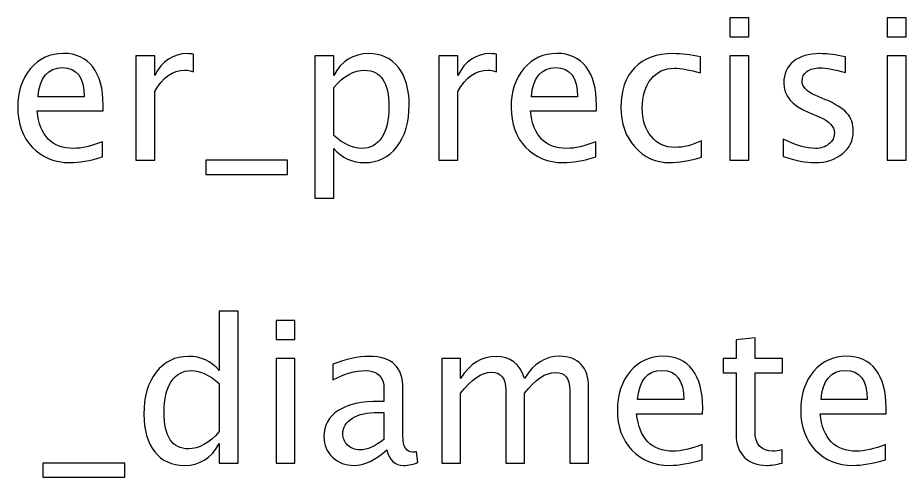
# Model space of a CAD drawing. Header units: centimetres. Extents: x -50 to 50, y -51 to 59.
# Drawn here: x 28.5 to 34.23, y 47.13 to 50.09 of the extents above; entities that cross this region are included whole.
import ezdxf

# ---------------------------------------------------------------- set-up
doc = ezdxf.new("R2010")
doc.units = ezdxf.units.CM
doc.header["$MEASUREMENT"] = 0
doc.layers.add('Layer 1', color=7, linetype='Continuous')

msp = doc.modelspace()

# ---------------------------------------------------------------- linework, layer by layer
at = {"layer": 'Layer 1'}
for points, knots in [([(33.09621, 49.96673), (33.09621, 49.96673), (33.09621, 50.08865), (33.09621, 50.08865), (33.09621, 50.08865), (33.09621, 50.08865), (33.21813, 50.08865), (33.21813, 50.08865), (33.21813, 50.08865), (33.21813, 50.08865), (33.21813, 49.96673), (33.21813, 49.96673), (33.21813, 49.96673), (33.21813, 49.96673), (33.09621, 49.96673), (33.09621, 49.96673)], [0, 0, 0, 0, 0.2, 0.2, 0.2, 0.2, 0.4, 0.4, 0.4, 0.4, 0.6, 0.6, 0.6, 0.6, 1, 1, 1, 1]), ([(34.11073, 49.96673), (34.11073, 49.96673), (34.11073, 50.08865), (34.11073, 50.08865), (34.11073, 50.08865), (34.11073, 50.08865), (34.23265, 50.08865), (34.23265, 50.08865), (34.23265, 50.08865), (34.23265, 50.08865), (34.23265, 49.96673), (34.23265, 49.96673), (34.23265, 49.96673), (34.23265, 49.96673), (34.11073, 49.96673), (34.11073, 49.96673)], [0, 0, 0, 0, 0.2, 0.2, 0.2, 0.2, 0.4, 0.4, 0.4, 0.4, 0.6, 0.6, 0.6, 0.6, 1, 1, 1, 1]), ([(29.05106, 49.19203), (28.96915, 49.16748), (28.89908, 49.1552), (28.84066, 49.1552), (28.84066, 49.1552), (28.74097, 49.1552), (28.6599, 49.18822), (28.59746, 49.25405), (28.59746, 49.25405), (28.53502, 49.31988), (28.50369, 49.40518), (28.50369, 49.51017), (28.50369, 49.51017), (28.50369, 49.61198), (28.53121, 49.69559), (28.58645, 49.76099), (28.58645, 49.76099), (28.6417, 49.82618), (28.71239, 49.85878), (28.79854, 49.85878), (28.79854, 49.85878), (28.88003, 49.85878), (28.94311, 49.82978), (28.98756, 49.77179), (28.98756, 49.77179), (29.03201, 49.71379), (29.05424, 49.63166), (29.05424, 49.52519), (29.05424, 49.52519), (29.05424, 49.52519), (29.0536, 49.48794), (29.0536, 49.48794), (29.0536, 49.48794), (29.0536, 49.48794), (28.62815, 49.48794), (28.62815, 49.48794), (28.62815, 49.48794), (28.64593, 49.32707), (28.72446, 49.24664), (28.86352, 49.24664), (28.86352, 49.24664), (28.91454, 49.24664), (28.97698, 49.26103), (29.05106, 49.28982), (29.05106, 49.28982), (29.05106, 49.28982), (29.05106, 49.19203), (29.05106, 49.19203)], [0, 0, 0, 0, 0.0769231, 0.0769231, 0.0769231, 0.0769231, 0.1538462, 0.1538462, 0.1538462, 0.1538462, 0.2307692, 0.2307692, 0.2307692, 0.2307692, 0.3076923, 0.3076923, 0.3076923, 0.3076923, 0.3846154, 0.3846154, 0.3846154, 0.3846154, 0.4615385, 0.4615385, 0.4615385, 0.4615385, 0.5384615, 0.5384615, 0.5384615, 0.5384615, 0.6153846, 0.6153846, 0.6153846, 0.6153846, 0.6923077, 0.6923077, 0.6923077, 0.6923077, 0.7692308, 0.7692308, 0.7692308, 0.7692308, 0.8461538, 0.8461538, 0.8461538, 0.8461538, 1, 1, 1, 1]), ([(29.26463, 49.17044), (29.26463, 49.17044), (29.26463, 49.84354), (29.26463, 49.84354), (29.26463, 49.84354), (29.26463, 49.84354), (29.38655, 49.84354), (29.38655, 49.84354), (29.38655, 49.84354), (29.38655, 49.84354), (29.38655, 49.71633), (29.38655, 49.71633), (29.38655, 49.71633), (29.43502, 49.81052), (29.5053, 49.85751), (29.59758, 49.85751), (29.59758, 49.85751), (29.61007, 49.85751), (29.62319, 49.85645), (29.63674, 49.85434), (29.63674, 49.85434), (29.63674, 49.85434), (29.63674, 49.74025), (29.63674, 49.74025), (29.63674, 49.74025), (29.61557, 49.74723), (29.59695, 49.75083), (29.58086, 49.75083), (29.58086, 49.75083), (29.50339, 49.75083), (29.43862, 49.70511), (29.38655, 49.61346), (29.38655, 49.61346), (29.38655, 49.61346), (29.38655, 49.17044), (29.38655, 49.17044), (29.38655, 49.17044), (29.38655, 49.17044), (29.26463, 49.17044), (29.26463, 49.17044)], [0, 0, 0, 0, 0.0909091, 0.0909091, 0.0909091, 0.0909091, 0.1818182, 0.1818182, 0.1818182, 0.1818182, 0.2727273, 0.2727273, 0.2727273, 0.2727273, 0.3636364, 0.3636364, 0.3636364, 0.3636364, 0.4545455, 0.4545455, 0.4545455, 0.4545455, 0.5454545, 0.5454545, 0.5454545, 0.5454545, 0.6363636, 0.6363636, 0.6363636, 0.6363636, 0.7272727, 0.7272727, 0.7272727, 0.7272727, 0.8181818, 0.8181818, 0.8181818, 0.8181818, 1, 1, 1, 1]), ([(30.41927, 48.92533), (30.41927, 48.92533), (30.41927, 49.84354), (30.41927, 49.84354), (30.41927, 49.84354), (30.41927, 49.84354), (30.54119, 49.84354), (30.54119, 49.84354), (30.54119, 49.84354), (30.54119, 49.84354), (30.54119, 49.71633), (30.54119, 49.71633), (30.54119, 49.71633), (30.59114, 49.81052), (30.66629, 49.85751), (30.7664, 49.85751), (30.7664, 49.85751), (30.84747, 49.85751), (30.91118, 49.82809), (30.95775, 49.76903), (30.95775, 49.76903), (31.00432, 49.70998), (31.0276, 49.62933), (31.0276, 49.5271), (31.0276, 49.5271), (31.0276, 49.41576), (31.00114, 49.3258), (30.94844, 49.25765), (30.94844, 49.25765), (30.89573, 49.18928), (30.82631, 49.1552), (30.74037, 49.1552), (30.74037, 49.1552), (30.66057, 49.1552), (30.59411, 49.18568), (30.54119, 49.24685), (30.54119, 49.24685), (30.54119, 49.24685), (30.54119, 48.92533), (30.54119, 48.92533), (30.54119, 48.92533), (30.54119, 48.92533), (30.41927, 48.92533), (30.41927, 48.92533)], [0, 0, 0, 0, 0.0833333, 0.0833333, 0.0833333, 0.0833333, 0.1666667, 0.1666667, 0.1666667, 0.1666667, 0.25, 0.25, 0.25, 0.25, 0.3333333, 0.3333333, 0.3333333, 0.3333333, 0.4166667, 0.4166667, 0.4166667, 0.4166667, 0.5, 0.5, 0.5, 0.5, 0.5833333, 0.5833333, 0.5833333, 0.5833333, 0.6666667, 0.6666667, 0.6666667, 0.6666667, 0.75, 0.75, 0.75, 0.75, 0.8333333, 0.8333333, 0.8333333, 0.8333333, 1, 1, 1, 1]), ([(31.21852, 49.17044), (31.21852, 49.17044), (31.21852, 49.84354), (31.21852, 49.84354), (31.21852, 49.84354), (31.21852, 49.84354), (31.34044, 49.84354), (31.34044, 49.84354), (31.34044, 49.84354), (31.34044, 49.84354), (31.34044, 49.71633), (31.34044, 49.71633), (31.34044, 49.71633), (31.38891, 49.81052), (31.45919, 49.85751), (31.55147, 49.85751), (31.55147, 49.85751), (31.56396, 49.85751), (31.57708, 49.85645), (31.59063, 49.85434), (31.59063, 49.85434), (31.59063, 49.85434), (31.59063, 49.74025), (31.59063, 49.74025), (31.59063, 49.74025), (31.56946, 49.74723), (31.55084, 49.75083), (31.53475, 49.75083), (31.53475, 49.75083), (31.45728, 49.75083), (31.39251, 49.70511), (31.34044, 49.61346), (31.34044, 49.61346), (31.34044, 49.61346), (31.34044, 49.17044), (31.34044, 49.17044), (31.34044, 49.17044), (31.34044, 49.17044), (31.21852, 49.17044), (31.21852, 49.17044)], [0, 0, 0, 0, 0.0909091, 0.0909091, 0.0909091, 0.0909091, 0.1818182, 0.1818182, 0.1818182, 0.1818182, 0.2727273, 0.2727273, 0.2727273, 0.2727273, 0.3636364, 0.3636364, 0.3636364, 0.3636364, 0.4545455, 0.4545455, 0.4545455, 0.4545455, 0.5454545, 0.5454545, 0.5454545, 0.5454545, 0.6363636, 0.6363636, 0.6363636, 0.6363636, 0.7272727, 0.7272727, 0.7272727, 0.7272727, 0.8181818, 0.8181818, 0.8181818, 0.8181818, 1, 1, 1, 1]), ([(32.23219, 49.19203), (32.15028, 49.16748), (32.08021, 49.1552), (32.02179, 49.1552), (32.02179, 49.1552), (31.9221, 49.1552), (31.84103, 49.18822), (31.77859, 49.25405), (31.77859, 49.25405), (31.71615, 49.31988), (31.68482, 49.40518), (31.68482, 49.51017), (31.68482, 49.51017), (31.68482, 49.61198), (31.71234, 49.69559), (31.76758, 49.76099), (31.76758, 49.76099), (31.82283, 49.82618), (31.89352, 49.85878), (31.97967, 49.85878), (31.97967, 49.85878), (32.06116, 49.85878), (32.12424, 49.82978), (32.16869, 49.77179), (32.16869, 49.77179), (32.21314, 49.71379), (32.23537, 49.63166), (32.23537, 49.52519), (32.23537, 49.52519), (32.23537, 49.52519), (32.23473, 49.48794), (32.23473, 49.48794), (32.23473, 49.48794), (32.23473, 49.48794), (31.80928, 49.48794), (31.80928, 49.48794), (31.80928, 49.48794), (31.82706, 49.32707), (31.90559, 49.24664), (32.04465, 49.24664), (32.04465, 49.24664), (32.09567, 49.24664), (32.15811, 49.26103), (32.23219, 49.28982), (32.23219, 49.28982), (32.23219, 49.28982), (32.23219, 49.19203), (32.23219, 49.19203)], [0, 0, 0, 0, 0.0769231, 0.0769231, 0.0769231, 0.0769231, 0.1538462, 0.1538462, 0.1538462, 0.1538462, 0.2307692, 0.2307692, 0.2307692, 0.2307692, 0.3076923, 0.3076923, 0.3076923, 0.3076923, 0.3846154, 0.3846154, 0.3846154, 0.3846154, 0.4615385, 0.4615385, 0.4615385, 0.4615385, 0.5384615, 0.5384615, 0.5384615, 0.5384615, 0.6153846, 0.6153846, 0.6153846, 0.6153846, 0.6923077, 0.6923077, 0.6923077, 0.6923077, 0.7692308, 0.7692308, 0.7692308, 0.7692308, 0.8461538, 0.8461538, 0.8461538, 0.8461538, 1, 1, 1, 1]), ([(32.91312, 49.19076), (32.83417, 49.16705), (32.76601, 49.1552), (32.70865, 49.1552), (32.70865, 49.1552), (32.61763, 49.1552), (32.54228, 49.18886), (32.48238, 49.25595), (32.48238, 49.25595), (32.42248, 49.32326), (32.39242, 49.40814), (32.39242, 49.51038), (32.39242, 49.51038), (32.39242, 49.6196), (32.42205, 49.7049), (32.48132, 49.76586), (32.48132, 49.76586), (32.54059, 49.82703), (32.62335, 49.85751), (32.72961, 49.85751), (32.72961, 49.85751), (32.78189, 49.85751), (32.84073, 49.85031), (32.9055, 49.83592), (32.9055, 49.83592), (32.9055, 49.83592), (32.9055, 49.73305), (32.9055, 49.73305), (32.9055, 49.73305), (32.83671, 49.75337), (32.78062, 49.76353), (32.73744, 49.76353), (32.73744, 49.76353), (32.67478, 49.76353), (32.62462, 49.74004), (32.58715, 49.69326), (32.58715, 49.69326), (32.54969, 49.64648), (32.53085, 49.58404), (32.53085, 49.50614), (32.53085, 49.50614), (32.53085, 49.43058), (32.55032, 49.36962), (32.58906, 49.32284), (32.58906, 49.32284), (32.62779, 49.27627), (32.67838, 49.25299), (32.74125, 49.25299), (32.74125, 49.25299), (32.79692, 49.25299), (32.85407, 49.26738), (32.91312, 49.29617), (32.91312, 49.29617), (32.91312, 49.29617), (32.91312, 49.19076), (32.91312, 49.19076)], [0, 0, 0, 0, 0.0666667, 0.0666667, 0.0666667, 0.0666667, 0.1333333, 0.1333333, 0.1333333, 0.1333333, 0.2, 0.2, 0.2, 0.2, 0.2666667, 0.2666667, 0.2666667, 0.2666667, 0.3333333, 0.3333333, 0.3333333, 0.3333333, 0.4, 0.4, 0.4, 0.4, 0.4666667, 0.4666667, 0.4666667, 0.4666667, 0.5333333, 0.5333333, 0.5333333, 0.5333333, 0.6, 0.6, 0.6, 0.6, 0.6666667, 0.6666667, 0.6666667, 0.6666667, 0.7333333, 0.7333333, 0.7333333, 0.7333333, 0.8, 0.8, 0.8, 0.8, 0.8666667, 0.8666667, 0.8666667, 0.8666667, 1, 1, 1, 1]), ([(33.09621, 49.17044), (33.09621, 49.17044), (33.09621, 49.84354), (33.09621, 49.84354), (33.09621, 49.84354), (33.09621, 49.84354), (33.21813, 49.84354), (33.21813, 49.84354), (33.21813, 49.84354), (33.21813, 49.84354), (33.21813, 49.17044), (33.21813, 49.17044), (33.21813, 49.17044), (33.21813, 49.17044), (33.09621, 49.17044), (33.09621, 49.17044)], [0, 0, 0, 0, 0.2, 0.2, 0.2, 0.2, 0.4, 0.4, 0.4, 0.4, 0.6, 0.6, 0.6, 0.6, 1, 1, 1, 1]), ([(33.43911, 49.19457), (33.43911, 49.19457), (33.43911, 49.30633), (33.43911, 49.30633), (33.43911, 49.30633), (33.51891, 49.26654), (33.58812, 49.24664), (33.64718, 49.24664), (33.64718, 49.24664), (33.68232, 49.24664), (33.71153, 49.25617), (33.7346, 49.27522), (33.7346, 49.27522), (33.75767, 49.29405), (33.76931, 49.31776), (33.76931, 49.34634), (33.76931, 49.34634), (33.76931, 49.38803), (33.73693, 49.42254), (33.67216, 49.44984), (33.67216, 49.44984), (33.67216, 49.44984), (33.60082, 49.48011), (33.60082, 49.48011), (33.60082, 49.48011), (33.49563, 49.52371), (33.44292, 49.58679), (33.44292, 49.6687), (33.44292, 49.6687), (33.44292, 49.72734), (33.46366, 49.77348), (33.50515, 49.80713), (33.50515, 49.80713), (33.54664, 49.84079), (33.60358, 49.85751), (33.67575, 49.85751), (33.67575, 49.85751), (33.71322, 49.85751), (33.75979, 49.85243), (33.81503, 49.84206), (33.81503, 49.84206), (33.81503, 49.84206), (33.84043, 49.83719), (33.84043, 49.83719), (33.84043, 49.83719), (33.84043, 49.83719), (33.84043, 49.73559), (33.84043, 49.73559), (33.84043, 49.73559), (33.77249, 49.75591), (33.7183, 49.76607), (33.67787, 49.76607), (33.67787, 49.76607), (33.64231, 49.76607), (33.61416, 49.75824), (33.59278, 49.74279), (33.59278, 49.74279), (33.57161, 49.72734), (33.56103, 49.70659), (33.56103, 49.68056), (33.56103, 49.68056), (33.56103, 49.64394), (33.59066, 49.61282), (33.65014, 49.58764), (33.65014, 49.58764), (33.65014, 49.58764), (33.70877, 49.56287), (33.70877, 49.56287), (33.70877, 49.56287), (33.77524, 49.53493), (33.82223, 49.5053), (33.84974, 49.47418), (33.84974, 49.47418), (33.87747, 49.44307), (33.89123, 49.40412), (33.89123, 49.35755), (33.89123, 49.35755), (33.89123, 49.2985), (33.86795, 49.25003), (33.82117, 49.21214), (33.82117, 49.21214), (33.7746, 49.17425), (33.71491, 49.1552), (33.64231, 49.1552), (33.64231, 49.1552), (33.58643, 49.1552), (33.51891, 49.16832), (33.43911, 49.19457)], [0, 0, 0, 0, 0.0434783, 0.0434783, 0.0434783, 0.0434783, 0.0869565, 0.0869565, 0.0869565, 0.0869565, 0.1304348, 0.1304348, 0.1304348, 0.1304348, 0.173913, 0.173913, 0.173913, 0.173913, 0.2173913, 0.2173913, 0.2173913, 0.2173913, 0.2608696, 0.2608696, 0.2608696, 0.2608696, 0.3043478, 0.3043478, 0.3043478, 0.3043478, 0.3478261, 0.3478261, 0.3478261, 0.3478261, 0.3913043, 0.3913043, 0.3913043, 0.3913043, 0.4347826, 0.4347826, 0.4347826, 0.4347826, 0.4782609, 0.4782609, 0.4782609, 0.4782609, 0.5217391, 0.5217391, 0.5217391, 0.5217391, 0.5652174, 0.5652174, 0.5652174, 0.5652174, 0.6086957, 0.6086957, 0.6086957, 0.6086957, 0.6521739, 0.6521739, 0.6521739, 0.6521739, 0.6956522, 0.6956522, 0.6956522, 0.6956522, 0.7391304, 0.7391304, 0.7391304, 0.7391304, 0.7826087, 0.7826087, 0.7826087, 0.7826087, 0.826087, 0.826087, 0.826087, 0.826087, 0.8695652, 0.8695652, 0.8695652, 0.8695652, 0.9130435, 0.9130435, 0.9130435, 0.9130435, 1, 1, 1, 1]), ([(34.11073, 49.17044), (34.11073, 49.17044), (34.11073, 49.84354), (34.11073, 49.84354), (34.11073, 49.84354), (34.11073, 49.84354), (34.23265, 49.84354), (34.23265, 49.84354), (34.23265, 49.84354), (34.23265, 49.84354), (34.23265, 49.17044), (34.23265, 49.17044), (34.23265, 49.17044), (34.23265, 49.17044), (34.11073, 49.17044), (34.11073, 49.17044)], [0, 0, 0, 0, 0.2, 0.2, 0.2, 0.2, 0.4, 0.4, 0.4, 0.4, 0.6, 0.6, 0.6, 0.6, 1, 1, 1, 1]), ([(28.6345, 49.57938), (28.6345, 49.57938), (28.93168, 49.57938), (28.93168, 49.57938), (28.93168, 49.57938), (28.93168, 49.70469), (28.8849, 49.76734), (28.79156, 49.76734), (28.79156, 49.76734), (28.69758, 49.76734), (28.6453, 49.70469), (28.6345, 49.57938)], [0, 0, 0, 0, 0.25, 0.25, 0.25, 0.25, 0.5, 0.5, 0.5, 0.5, 1, 1, 1, 1]), ([(30.54119, 49.33088), (30.60406, 49.27479), (30.66396, 49.24664), (30.7209, 49.24664), (30.7209, 49.24664), (30.77699, 49.24664), (30.82038, 49.27014), (30.85086, 49.31691), (30.85086, 49.31691), (30.88155, 49.36369), (30.89679, 49.42952), (30.89679, 49.51461), (30.89679, 49.51461), (30.89679, 49.67209), (30.84472, 49.75083), (30.74058, 49.75083), (30.74058, 49.75083), (30.67242, 49.75083), (30.60596, 49.714), (30.54119, 49.64013), (30.54119, 49.64013), (30.54119, 49.64013), (30.54119, 49.33088), (30.54119, 49.33088)], [0, 0, 0, 0, 0.1428571, 0.1428571, 0.1428571, 0.1428571, 0.2857143, 0.2857143, 0.2857143, 0.2857143, 0.4285714, 0.4285714, 0.4285714, 0.4285714, 0.5714286, 0.5714286, 0.5714286, 0.5714286, 0.7142857, 0.7142857, 0.7142857, 0.7142857, 1, 1, 1, 1]), ([(31.81563, 49.57938), (31.81563, 49.57938), (32.11281, 49.57938), (32.11281, 49.57938), (32.11281, 49.57938), (32.11281, 49.70469), (32.06603, 49.76734), (31.97269, 49.76734), (31.97269, 49.76734), (31.87871, 49.76734), (31.82643, 49.70469), (31.81563, 49.57938)], [0, 0, 0, 0, 0.25, 0.25, 0.25, 0.25, 0.5, 0.5, 0.5, 0.5, 1, 1, 1, 1]), ([(29.71569, 49.079), (29.71569, 49.079), (29.71569, 49.17044), (29.71569, 49.17044), (29.71569, 49.17044), (29.71569, 49.17044), (30.24401, 49.17044), (30.24401, 49.17044), (30.24401, 49.17044), (30.24401, 49.17044), (30.24401, 49.079), (30.24401, 49.079), (30.24401, 49.079), (30.24401, 49.079), (29.71569, 49.079), (29.71569, 49.079)], [0, 0, 0, 0, 0.2, 0.2, 0.2, 0.2, 0.4, 0.4, 0.4, 0.4, 0.6, 0.6, 0.6, 0.6, 1, 1, 1, 1]), ([(29.80302, 47.21887), (29.80302, 47.21887), (29.80302, 47.34524), (29.80302, 47.34524), (29.80302, 47.34524), (29.75328, 47.25083), (29.67835, 47.20363), (29.57823, 47.20363), (29.57823, 47.20363), (29.49695, 47.20363), (29.43303, 47.23305), (29.38646, 47.29211), (29.38646, 47.29211), (29.33989, 47.35116), (29.31661, 47.43181), (29.31661, 47.53404), (29.31661, 47.53404), (29.31661, 47.6458), (29.34307, 47.73576), (29.39577, 47.80392), (29.39577, 47.80392), (29.44869, 47.87186), (29.51812, 47.90594), (29.60427, 47.90594), (29.60427, 47.90594), (29.68406, 47.90594), (29.75053, 47.87546), (29.80302, 47.81429), (29.80302, 47.81429), (29.80302, 47.81429), (29.80302, 48.19804), (29.80302, 48.19804), (29.80302, 48.19804), (29.80302, 48.19804), (29.92494, 48.19804), (29.92494, 48.19804), (29.92494, 48.19804), (29.92494, 48.19804), (29.92494, 47.21887), (29.92494, 47.21887), (29.92494, 47.21887), (29.92494, 47.21887), (29.80302, 47.21887), (29.80302, 47.21887)], [0, 0, 0, 0, 0.0833333, 0.0833333, 0.0833333, 0.0833333, 0.1666667, 0.1666667, 0.1666667, 0.1666667, 0.25, 0.25, 0.25, 0.25, 0.3333333, 0.3333333, 0.3333333, 0.3333333, 0.4166667, 0.4166667, 0.4166667, 0.4166667, 0.5, 0.5, 0.5, 0.5, 0.5833333, 0.5833333, 0.5833333, 0.5833333, 0.6666667, 0.6666667, 0.6666667, 0.6666667, 0.75, 0.75, 0.75, 0.75, 0.8333333, 0.8333333, 0.8333333, 0.8333333, 1, 1, 1, 1]), ([(30.1692, 48.01516), (30.1692, 48.01516), (30.1692, 48.13708), (30.1692, 48.13708), (30.1692, 48.13708), (30.1692, 48.13708), (30.29112, 48.13708), (30.29112, 48.13708), (30.29112, 48.13708), (30.29112, 48.13708), (30.29112, 48.01516), (30.29112, 48.01516), (30.29112, 48.01516), (30.29112, 48.01516), (30.1692, 48.01516), (30.1692, 48.01516)], [0, 0, 0, 0, 0.2, 0.2, 0.2, 0.2, 0.4, 0.4, 0.4, 0.4, 0.6, 0.6, 0.6, 0.6, 1, 1, 1, 1]), ([(33.43183, 47.21908), (33.39415, 47.20871), (33.36135, 47.20363), (33.33362, 47.20363), (33.33362, 47.20363), (33.27139, 47.20363), (33.22292, 47.22141), (33.1882, 47.25697), (33.1882, 47.25697), (33.15328, 47.29253), (33.13592, 47.34185), (33.13592, 47.40514), (33.13592, 47.40514), (33.13592, 47.40514), (33.13592, 47.80053), (33.13592, 47.80053), (33.13592, 47.80053), (33.13592, 47.80053), (33.05168, 47.80053), (33.05168, 47.80053), (33.05168, 47.80053), (33.05168, 47.80053), (33.05168, 47.89197), (33.05168, 47.89197), (33.05168, 47.89197), (33.05168, 47.89197), (33.13592, 47.89197), (33.13592, 47.89197), (33.13592, 47.89197), (33.13592, 47.89197), (33.13592, 48.01368), (33.13592, 48.01368), (33.13592, 48.01368), (33.13592, 48.01368), (33.25784, 48.02532), (33.25784, 48.02532), (33.25784, 48.02532), (33.25784, 48.02532), (33.25784, 47.89197), (33.25784, 47.89197), (33.25784, 47.89197), (33.25784, 47.89197), (33.43437, 47.89197), (33.43437, 47.89197), (33.43437, 47.89197), (33.43437, 47.89197), (33.43437, 47.80053), (33.43437, 47.80053), (33.43437, 47.80053), (33.43437, 47.80053), (33.25784, 47.80053), (33.25784, 47.80053), (33.25784, 47.80053), (33.25784, 47.80053), (33.25784, 47.42715), (33.25784, 47.42715), (33.25784, 47.42715), (33.25784, 47.3391), (33.29615, 47.29507), (33.37256, 47.29507), (33.37256, 47.29507), (33.38886, 47.29507), (33.40855, 47.29782), (33.43183, 47.30311), (33.43183, 47.30311), (33.43183, 47.30311), (33.43183, 47.21908), (33.43183, 47.21908)], [0, 0, 0, 0, 0.0555556, 0.0555556, 0.0555556, 0.0555556, 0.1111111, 0.1111111, 0.1111111, 0.1111111, 0.1666667, 0.1666667, 0.1666667, 0.1666667, 0.2222222, 0.2222222, 0.2222222, 0.2222222, 0.2777778, 0.2777778, 0.2777778, 0.2777778, 0.3333333, 0.3333333, 0.3333333, 0.3333333, 0.3888889, 0.3888889, 0.3888889, 0.3888889, 0.4444444, 0.4444444, 0.4444444, 0.4444444, 0.5, 0.5, 0.5, 0.5, 0.5555556, 0.5555556, 0.5555556, 0.5555556, 0.6111111, 0.6111111, 0.6111111, 0.6111111, 0.6666667, 0.6666667, 0.6666667, 0.6666667, 0.7222222, 0.7222222, 0.7222222, 0.7222222, 0.7777778, 0.7777778, 0.7777778, 0.7777778, 0.8333333, 0.8333333, 0.8333333, 0.8333333, 0.8888889, 0.8888889, 0.8888889, 0.8888889, 1, 1, 1, 1]), ([(30.88315, 47.3046), (30.80992, 47.23729), (30.73943, 47.20363), (30.6717, 47.20363), (30.6717, 47.20363), (30.61603, 47.20363), (30.56967, 47.22099), (30.53306, 47.25591), (30.53306, 47.25591), (30.49623, 47.29084), (30.47781, 47.33486), (30.47781, 47.38799), (30.47781, 47.38799), (30.47781, 47.46144), (30.50871, 47.51796), (30.57052, 47.55733), (30.57052, 47.55733), (30.63233, 47.5967), (30.72102, 47.61638), (30.83659, 47.61638), (30.83659, 47.61638), (30.83659, 47.61638), (30.86516, 47.61638), (30.86516, 47.61638), (30.86516, 47.61638), (30.86516, 47.61638), (30.86516, 47.69745), (30.86516, 47.69745), (30.86516, 47.69745), (30.86516, 47.77555), (30.82452, 47.8145), (30.74303, 47.8145), (30.74303, 47.8145), (30.67995, 47.8145), (30.61095, 47.7946), (30.53623, 47.75481), (30.53623, 47.75481), (30.53623, 47.75481), (30.53623, 47.85514), (30.53623, 47.85514), (30.53623, 47.85514), (30.61836, 47.88901), (30.69583, 47.90594), (30.76843, 47.90594), (30.76843, 47.90594), (30.84315, 47.90594), (30.89839, 47.88901), (30.93374, 47.85493), (30.93374, 47.85493), (30.9693, 47.82085), (30.98708, 47.76836), (30.98708, 47.69745), (30.98708, 47.69745), (30.98708, 47.69745), (30.98708, 47.39328), (30.98708, 47.39328), (30.98708, 47.39328), (30.98708, 47.32365), (31.00846, 47.28872), (31.05143, 47.28872), (31.05143, 47.28872), (31.05672, 47.28872), (31.06455, 47.28957), (31.07492, 47.29126), (31.07492, 47.29126), (31.07492, 47.29126), (31.0836, 47.22353), (31.0836, 47.22353), (31.0836, 47.22353), (31.05587, 47.21019), (31.02539, 47.20363), (30.99195, 47.20363), (30.99195, 47.20363), (30.93501, 47.20363), (30.89882, 47.23729), (30.88315, 47.3046)], [0, 0, 0, 0, 0.05, 0.05, 0.05, 0.05, 0.1, 0.1, 0.1, 0.1, 0.15, 0.15, 0.15, 0.15, 0.2, 0.2, 0.2, 0.2, 0.25, 0.25, 0.25, 0.25, 0.3, 0.3, 0.3, 0.3, 0.35, 0.35, 0.35, 0.35, 0.4, 0.4, 0.4, 0.4, 0.45, 0.45, 0.45, 0.45, 0.5, 0.5, 0.5, 0.5, 0.55, 0.55, 0.55, 0.55, 0.6, 0.6, 0.6, 0.6, 0.65, 0.65, 0.65, 0.65, 0.7, 0.7, 0.7, 0.7, 0.75, 0.75, 0.75, 0.75, 0.8, 0.8, 0.8, 0.8, 0.85, 0.85, 0.85, 0.85, 0.9, 0.9, 0.9, 0.9, 1, 1, 1, 1]), ([(31.23748, 47.21887), (31.23748, 47.21887), (31.23748, 47.89197), (31.23748, 47.89197), (31.23748, 47.89197), (31.23748, 47.89197), (31.3594, 47.89197), (31.3594, 47.89197), (31.3594, 47.89197), (31.3594, 47.89197), (31.3594, 47.76476), (31.3594, 47.76476), (31.3594, 47.76476), (31.41888, 47.85895), (31.49508, 47.90594), (31.58842, 47.90594), (31.58842, 47.90594), (31.67838, 47.90594), (31.73955, 47.85895), (31.77215, 47.76476), (31.77215, 47.76476), (31.82994, 47.8598), (31.90529, 47.90721), (31.99779, 47.90721), (31.99779, 47.90721), (32.05684, 47.90721), (32.10277, 47.88985), (32.13558, 47.85493), (32.13558, 47.85493), (32.16839, 47.82), (32.1849, 47.77111), (32.1849, 47.70824), (32.1849, 47.70824), (32.1849, 47.70824), (32.1849, 47.21887), (32.1849, 47.21887), (32.1849, 47.21887), (32.1849, 47.21887), (32.06298, 47.21887), (32.06298, 47.21887), (32.06298, 47.21887), (32.06298, 47.21887), (32.06298, 47.68814), (32.06298, 47.68814), (32.06298, 47.68814), (32.06298, 47.76476), (32.0325, 47.80307), (31.97154, 47.80307), (31.97154, 47.80307), (31.90825, 47.80307), (31.84179, 47.75841), (31.77215, 47.66887), (31.77215, 47.66887), (31.77215, 47.66887), (31.77215, 47.21887), (31.77215, 47.21887), (31.77215, 47.21887), (31.77215, 47.21887), (31.65023, 47.21887), (31.65023, 47.21887), (31.65023, 47.21887), (31.65023, 47.21887), (31.65023, 47.68856), (31.65023, 47.68856), (31.65023, 47.68856), (31.65023, 47.76582), (31.61933, 47.80434), (31.55731, 47.80434), (31.55731, 47.80434), (31.49571, 47.80434), (31.42967, 47.75947), (31.3594, 47.66951), (31.3594, 47.66951), (31.3594, 47.66951), (31.3594, 47.21887), (31.3594, 47.21887), (31.3594, 47.21887), (31.3594, 47.21887), (31.23748, 47.21887), (31.23748, 47.21887)], [0, 0, 0, 0, 0.047619, 0.047619, 0.047619, 0.047619, 0.0952381, 0.0952381, 0.0952381, 0.0952381, 0.1428571, 0.1428571, 0.1428571, 0.1428571, 0.1904762, 0.1904762, 0.1904762, 0.1904762, 0.2380952, 0.2380952, 0.2380952, 0.2380952, 0.2857143, 0.2857143, 0.2857143, 0.2857143, 0.3333333, 0.3333333, 0.3333333, 0.3333333, 0.3809524, 0.3809524, 0.3809524, 0.3809524, 0.4285714, 0.4285714, 0.4285714, 0.4285714, 0.4761905, 0.4761905, 0.4761905, 0.4761905, 0.5238095, 0.5238095, 0.5238095, 0.5238095, 0.5714286, 0.5714286, 0.5714286, 0.5714286, 0.6190476, 0.6190476, 0.6190476, 0.6190476, 0.6666667, 0.6666667, 0.6666667, 0.6666667, 0.7142857, 0.7142857, 0.7142857, 0.7142857, 0.7619048, 0.7619048, 0.7619048, 0.7619048, 0.8095238, 0.8095238, 0.8095238, 0.8095238, 0.8571429, 0.8571429, 0.8571429, 0.8571429, 0.9047619, 0.9047619, 0.9047619, 0.9047619, 1, 1, 1, 1]), ([(32.91727, 47.24046), (32.83536, 47.21591), (32.76529, 47.20363), (32.70687, 47.20363), (32.70687, 47.20363), (32.60718, 47.20363), (32.52611, 47.23665), (32.46367, 47.30248), (32.46367, 47.30248), (32.40123, 47.36831), (32.3699, 47.45361), (32.3699, 47.5586), (32.3699, 47.5586), (32.3699, 47.66041), (32.39742, 47.74402), (32.45266, 47.80942), (32.45266, 47.80942), (32.50791, 47.87461), (32.5786, 47.90721), (32.66475, 47.90721), (32.66475, 47.90721), (32.74624, 47.90721), (32.80932, 47.87821), (32.85377, 47.82022), (32.85377, 47.82022), (32.89822, 47.76222), (32.92045, 47.68009), (32.92045, 47.57362), (32.92045, 47.57362), (32.92045, 47.57362), (32.91981, 47.53637), (32.91981, 47.53637), (32.91981, 47.53637), (32.91981, 47.53637), (32.49436, 47.53637), (32.49436, 47.53637), (32.49436, 47.53637), (32.51214, 47.3755), (32.59067, 47.29507), (32.72973, 47.29507), (32.72973, 47.29507), (32.78075, 47.29507), (32.84319, 47.30946), (32.91727, 47.33825), (32.91727, 47.33825), (32.91727, 47.33825), (32.91727, 47.24046), (32.91727, 47.24046)], [0, 0, 0, 0, 0.0769231, 0.0769231, 0.0769231, 0.0769231, 0.1538462, 0.1538462, 0.1538462, 0.1538462, 0.2307692, 0.2307692, 0.2307692, 0.2307692, 0.3076923, 0.3076923, 0.3076923, 0.3076923, 0.3846154, 0.3846154, 0.3846154, 0.3846154, 0.4615385, 0.4615385, 0.4615385, 0.4615385, 0.5384615, 0.5384615, 0.5384615, 0.5384615, 0.6153846, 0.6153846, 0.6153846, 0.6153846, 0.6923077, 0.6923077, 0.6923077, 0.6923077, 0.7692308, 0.7692308, 0.7692308, 0.7692308, 0.8461538, 0.8461538, 0.8461538, 0.8461538, 1, 1, 1, 1]), ([(34.09985, 47.24046), (34.01794, 47.21591), (33.94787, 47.20363), (33.88945, 47.20363), (33.88945, 47.20363), (33.78976, 47.20363), (33.70869, 47.23665), (33.64625, 47.30248), (33.64625, 47.30248), (33.58381, 47.36831), (33.55248, 47.45361), (33.55248, 47.5586), (33.55248, 47.5586), (33.55248, 47.66041), (33.58, 47.74402), (33.63524, 47.80942), (33.63524, 47.80942), (33.69049, 47.87461), (33.76118, 47.90721), (33.84733, 47.90721), (33.84733, 47.90721), (33.92882, 47.90721), (33.9919, 47.87821), (34.03635, 47.82022), (34.03635, 47.82022), (34.0808, 47.76222), (34.10303, 47.68009), (34.10303, 47.57362), (34.10303, 47.57362), (34.10303, 47.57362), (34.10239, 47.53637), (34.10239, 47.53637), (34.10239, 47.53637), (34.10239, 47.53637), (33.67694, 47.53637), (33.67694, 47.53637), (33.67694, 47.53637), (33.69472, 47.3755), (33.77325, 47.29507), (33.91231, 47.29507), (33.91231, 47.29507), (33.96333, 47.29507), (34.02577, 47.30946), (34.09985, 47.33825), (34.09985, 47.33825), (34.09985, 47.33825), (34.09985, 47.24046), (34.09985, 47.24046)], [0, 0, 0, 0, 0.0769231, 0.0769231, 0.0769231, 0.0769231, 0.1538462, 0.1538462, 0.1538462, 0.1538462, 0.2307692, 0.2307692, 0.2307692, 0.2307692, 0.3076923, 0.3076923, 0.3076923, 0.3076923, 0.3846154, 0.3846154, 0.3846154, 0.3846154, 0.4615385, 0.4615385, 0.4615385, 0.4615385, 0.5384615, 0.5384615, 0.5384615, 0.5384615, 0.6153846, 0.6153846, 0.6153846, 0.6153846, 0.6923077, 0.6923077, 0.6923077, 0.6923077, 0.7692308, 0.7692308, 0.7692308, 0.7692308, 0.8461538, 0.8461538, 0.8461538, 0.8461538, 1, 1, 1, 1]), ([(30.1692, 47.21887), (30.1692, 47.21887), (30.1692, 47.89197), (30.1692, 47.89197), (30.1692, 47.89197), (30.1692, 47.89197), (30.29112, 47.89197), (30.29112, 47.89197), (30.29112, 47.89197), (30.29112, 47.89197), (30.29112, 47.21887), (30.29112, 47.21887), (30.29112, 47.21887), (30.29112, 47.21887), (30.1692, 47.21887), (30.1692, 47.21887)], [0, 0, 0, 0, 0.2, 0.2, 0.2, 0.2, 0.4, 0.4, 0.4, 0.4, 0.6, 0.6, 0.6, 0.6, 1, 1, 1, 1]), ([(29.80302, 47.73089), (29.73973, 47.78656), (29.67983, 47.8145), (29.6231, 47.8145), (29.6231, 47.8145), (29.56722, 47.8145), (29.52404, 47.79122), (29.49335, 47.74444), (29.49335, 47.74444), (29.46266, 47.69787), (29.44742, 47.63183), (29.44742, 47.54632), (29.44742, 47.54632), (29.44742, 47.38905), (29.49949, 47.31031), (29.60384, 47.31031), (29.60384, 47.31031), (29.67158, 47.31031), (29.73804, 47.34735), (29.80302, 47.42122), (29.80302, 47.42122), (29.80302, 47.42122), (29.80302, 47.73089), (29.80302, 47.73089)], [0, 0, 0, 0, 0.1428571, 0.1428571, 0.1428571, 0.1428571, 0.2857143, 0.2857143, 0.2857143, 0.2857143, 0.4285714, 0.4285714, 0.4285714, 0.4285714, 0.5714286, 0.5714286, 0.5714286, 0.5714286, 0.7142857, 0.7142857, 0.7142857, 0.7142857, 1, 1, 1, 1]), ([(32.50071, 47.62781), (32.50071, 47.62781), (32.79789, 47.62781), (32.79789, 47.62781), (32.79789, 47.62781), (32.79789, 47.75312), (32.75111, 47.81577), (32.65777, 47.81577), (32.65777, 47.81577), (32.56379, 47.81577), (32.51151, 47.75312), (32.50071, 47.62781)], [0, 0, 0, 0, 0.25, 0.25, 0.25, 0.25, 0.5, 0.5, 0.5, 0.5, 1, 1, 1, 1]), ([(33.68329, 47.62781), (33.68329, 47.62781), (33.98047, 47.62781), (33.98047, 47.62781), (33.98047, 47.62781), (33.98047, 47.75312), (33.93369, 47.81577), (33.84035, 47.81577), (33.84035, 47.81577), (33.74637, 47.81577), (33.69409, 47.75312), (33.68329, 47.62781)], [0, 0, 0, 0, 0.25, 0.25, 0.25, 0.25, 0.5, 0.5, 0.5, 0.5, 1, 1, 1, 1]), ([(30.86516, 47.37106), (30.86516, 47.37106), (30.86516, 47.54399), (30.86516, 47.54399), (30.86516, 47.54399), (30.86516, 47.54399), (30.826, 47.54526), (30.826, 47.54526), (30.826, 47.54526), (30.75827, 47.54526), (30.70366, 47.53277), (30.66196, 47.5078), (30.66196, 47.5078), (30.62047, 47.48261), (30.59973, 47.44938), (30.59973, 47.40789), (30.59973, 47.40789), (30.59973, 47.37889), (30.6101, 47.35434), (30.63063, 47.33423), (30.63063, 47.33423), (30.65138, 47.31412), (30.67657, 47.30396), (30.70641, 47.30396), (30.70641, 47.30396), (30.75721, 47.30396), (30.81013, 47.3264), (30.86516, 47.37106)], [0, 0, 0, 0, 0.125, 0.125, 0.125, 0.125, 0.25, 0.25, 0.25, 0.25, 0.375, 0.375, 0.375, 0.375, 0.5, 0.5, 0.5, 0.5, 0.625, 0.625, 0.625, 0.625, 0.75, 0.75, 0.75, 0.75, 1, 1, 1, 1]), ([(28.66637, 47.12743), (28.66637, 47.12743), (28.66637, 47.21887), (28.66637, 47.21887), (28.66637, 47.21887), (28.66637, 47.21887), (29.19469, 47.21887), (29.19469, 47.21887), (29.19469, 47.21887), (29.19469, 47.21887), (29.19469, 47.12743), (29.19469, 47.12743), (29.19469, 47.12743), (29.19469, 47.12743), (28.66637, 47.12743), (28.66637, 47.12743)], [0, 0, 0, 0, 0.2, 0.2, 0.2, 0.2, 0.4, 0.4, 0.4, 0.4, 0.6, 0.6, 0.6, 0.6, 1, 1, 1, 1])]:
    msp.add_open_spline(points, degree=3, knots=knots, dxfattribs=at)

doc.saveas('drawing.dxf')
